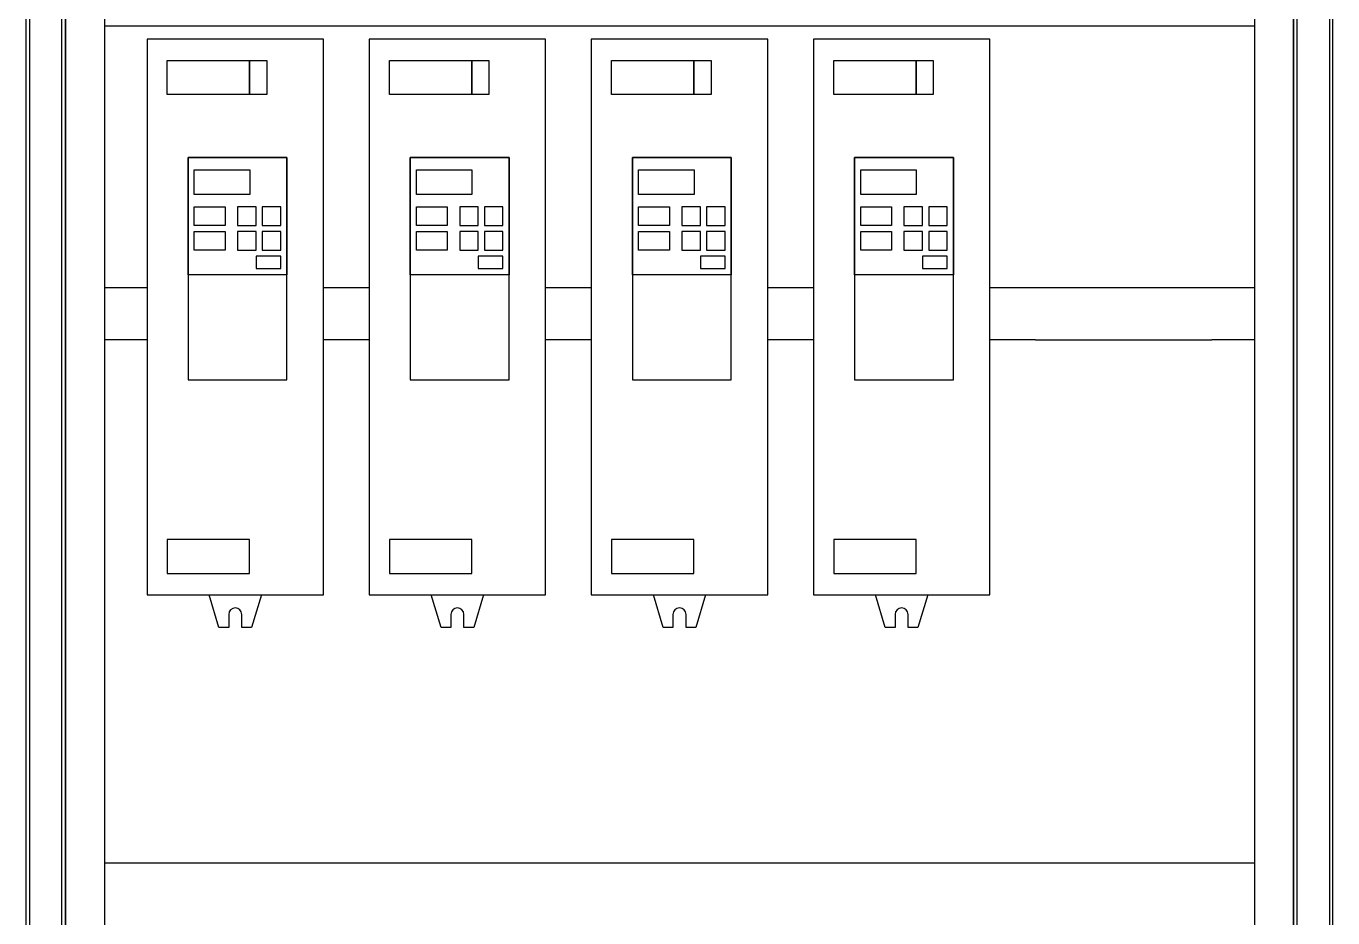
# Model space of a CAD drawing. Header units: millimetres. Extents: x 3151 to 30896, y 1337 to 7086.
# Drawn here: x 24146 to 25146, y 5195 to 5877 of the extents above; entities that cross this region are included whole.
import ezdxf

# ---------------------------------------------------------------- set-up
doc = ezdxf.new("R2010")
doc.units = ezdxf.units.MM

msp = doc.modelspace()

# ---------------------------------------------------------------- linework, layer by layer
at = {"color": 7}
for p, q in [((24146.5, 4336.7), (24146.5, 6536.7)), ((24149.1, 6534), (24149.1, 4339.3)), ((24173.8, 4339.3), (24173.8, 6534)), ((24176.5, 6536.7), (24176.5, 4336.7)), ((25116.5, 6536.7), (25116.5, 4336.7)), ((25119.1, 4339.3), (25119.1, 6534)), ((25143.8, 6534), (25143.8, 4339.3)), ((25146.5, 4336.7), (25146.5, 6536.7)), ((24176.5, 4779.2), (24176.5, 6332.2)), ((24206.5, 6332.2), (24206.5, 4779.2)), ((25086.5, 6332.2), (25086.5, 4779.2)), ((25116.5, 4779.2), (25116.5, 6332.2)), ((25086.5, 5876.7), (24206.5, 5876.7)), ((25116.5, 5676.7), (25116.5, 5876.7)), ((24374, 5866.7), (24239, 5866.7)), ((24239, 5866.7), (24239, 5441.7)), ((24374, 5441.7), (24374, 5866.7)), ((24544, 5866.7), (24409, 5866.7)), ((24409, 5866.7), (24409, 5441.7)), ((24544, 5441.7), (24544, 5866.7)), ((24714, 5866.7), (24579, 5866.7)), ((24579, 5866.7), (24579, 5441.7)), ((24714, 5441.7), (24714, 5866.7)), ((24884, 5866.7), (24749, 5866.7)), ((24749, 5866.7), (24749, 5441.7)), ((24884, 5441.7), (24884, 5866.7)), ((24254.5, 5850.5), (24317.5, 5850.5)), ((24254.5, 5824.3), (24254.5, 5850.5)), ((24317.5, 5850.5), (24330.7, 5850.5)), ((24317.5, 5824.3), (24317.5, 5850.5)), ((24317.5, 5850.5), (24317.5, 5824.3)), ((24330.7, 5850.5), (24330.7, 5824.3)), ((24424.5, 5850.5), (24487.5, 5850.5)), ((24424.5, 5824.3), (24424.5, 5850.5)), ((24487.5, 5850.5), (24500.7, 5850.5)), ((24487.5, 5824.3), (24487.5, 5850.5)), ((24487.5, 5850.5), (24487.5, 5824.3)), ((24500.7, 5850.5), (24500.7, 5824.3)), ((24594.5, 5850.5), (24657.5, 5850.5)), ((24594.5, 5824.3), (24594.5, 5850.5)), ((24657.5, 5850.5), (24670.7, 5850.5)), ((24657.5, 5824.3), (24657.5, 5850.5)), ((24657.5, 5850.5), (24657.5, 5824.3)), ((24670.7, 5850.5), (24670.7, 5824.3)), ((24764.5, 5850.5), (24827.5, 5850.5)), ((24764.5, 5824.3), (24764.5, 5850.5)), ((24827.5, 5850.5), (24840.7, 5850.5)), ((24827.5, 5824.3), (24827.5, 5850.5)), ((24827.5, 5850.5), (24827.5, 5824.3)), ((24840.7, 5850.5), (24840.7, 5824.3)), ((24317.5, 5824.3), (24254.5, 5824.3)), ((24330.7, 5824.3), (24317.5, 5824.3)), ((24487.5, 5824.3), (24424.5, 5824.3)), ((24500.7, 5824.3), (24487.5, 5824.3)), ((24657.5, 5824.3), (24594.5, 5824.3)), ((24670.7, 5824.3), (24657.5, 5824.3)), ((24827.5, 5824.3), (24764.5, 5824.3)), ((24840.7, 5824.3), (24827.5, 5824.3)), ((24346.1, 5776.3), (24270.5, 5776.3)), ((24270.5, 5776.3), (24270.5, 5606.2)), ((24270.5, 5776.3), (24346.1, 5776.3)), ((24270.5, 5686.5), (24270.5, 5776.3)), ((24346.1, 5606.2), (24346.1, 5776.3)), ((24346.1, 5776.3), (24346.1, 5686.5)), ((24516.1, 5776.3), (24440.5, 5776.3)), ((24440.5, 5776.3), (24440.5, 5606.2)), ((24440.5, 5776.3), (24516.1, 5776.3)), ((24440.5, 5686.5), (24440.5, 5776.3)), ((24516.1, 5606.2), (24516.1, 5776.3)), ((24516.1, 5776.3), (24516.1, 5686.5)), ((24686.1, 5776.3), (24610.5, 5776.3)), ((24610.5, 5776.3), (24610.5, 5606.2)), ((24610.5, 5776.3), (24686.1, 5776.3)), ((24610.5, 5686.5), (24610.5, 5776.3)), ((24686.1, 5606.2), (24686.1, 5776.3)), ((24686.1, 5776.3), (24686.1, 5686.5)), ((24856.1, 5776.3), (24780.5, 5776.3)), ((24780.5, 5776.3), (24780.5, 5606.2)), ((24780.5, 5776.3), (24856.1, 5776.3)), ((24780.5, 5686.5), (24780.5, 5776.3)), ((24856.1, 5606.2), (24856.1, 5776.3)), ((24856.1, 5776.3), (24856.1, 5686.5)), ((24275.2, 5766.8), (24317.7, 5766.8)), ((24275.2, 5747.9), (24275.2, 5766.8)), ((24317.7, 5766.8), (24317.7, 5747.9)), ((24445.2, 5766.8), (24487.7, 5766.8)), ((24445.2, 5747.9), (24445.2, 5766.8)), ((24487.7, 5766.8), (24487.7, 5747.9)), ((24615.2, 5766.8), (24657.7, 5766.8)), ((24615.2, 5747.9), (24615.2, 5766.8)), ((24657.7, 5766.8), (24657.7, 5747.9)), ((24785.2, 5766.8), (24827.7, 5766.8)), ((24785.2, 5747.9), (24785.2, 5766.8)), ((24827.7, 5766.8), (24827.7, 5747.9)), ((24317.7, 5747.9), (24275.2, 5747.9)), ((24487.7, 5747.9), (24445.2, 5747.9)), ((24657.7, 5747.9), (24615.2, 5747.9)), ((24827.7, 5747.9), (24785.2, 5747.9)), ((24275.2, 5738.5), (24298.8, 5738.5)), ((24275.2, 5724.3), (24275.2, 5738.5)), ((24298.8, 5738.5), (24298.8, 5724.3)), ((24322.5, 5738.5), (24308.3, 5738.5)), ((24308.3, 5738.5), (24308.3, 5724.3)), ((24322.5, 5724.3), (24322.5, 5738.5)), ((24341.4, 5738.5), (24327.2, 5738.5)), ((24327.2, 5738.5), (24327.2, 5724.3)), ((24341.4, 5724.3), (24341.4, 5738.5)), ((24445.2, 5738.5), (24468.8, 5738.5)), ((24445.2, 5724.3), (24445.2, 5738.5)), ((24468.8, 5738.5), (24468.8, 5724.3)), ((24492.5, 5738.5), (24478.3, 5738.5)), ((24478.3, 5738.5), (24478.3, 5724.3)), ((24492.5, 5724.3), (24492.5, 5738.5)), ((24511.4, 5738.5), (24497.2, 5738.5)), ((24497.2, 5738.5), (24497.2, 5724.3)), ((24511.4, 5724.3), (24511.4, 5738.5)), ((24615.2, 5738.5), (24638.8, 5738.5)), ((24615.2, 5724.3), (24615.2, 5738.5)), ((24638.8, 5738.5), (24638.8, 5724.3)), ((24662.5, 5738.5), (24648.3, 5738.5)), ((24648.3, 5738.5), (24648.3, 5724.3)), ((24662.5, 5724.3), (24662.5, 5738.5)), ((24681.4, 5738.5), (24667.2, 5738.5)), ((24667.2, 5738.5), (24667.2, 5724.3)), ((24681.4, 5724.3), (24681.4, 5738.5)), ((24785.2, 5738.5), (24808.8, 5738.5)), ((24785.2, 5724.3), (24785.2, 5738.5)), ((24808.8, 5738.5), (24808.8, 5724.3)), ((24832.5, 5738.5), (24818.3, 5738.5)), ((24818.3, 5738.5), (24818.3, 5724.3)), ((24832.5, 5724.3), (24832.5, 5738.5)), ((24851.4, 5738.5), (24837.2, 5738.5)), ((24837.2, 5738.5), (24837.2, 5724.3)), ((24851.4, 5724.3), (24851.4, 5738.5)), ((24298.8, 5724.3), (24275.2, 5724.3)), ((24308.3, 5724.3), (24322.5, 5724.3)), ((24327.2, 5724.3), (24341.4, 5724.3)), ((24468.8, 5724.3), (24445.2, 5724.3)), ((24478.3, 5724.3), (24492.5, 5724.3)), ((24497.2, 5724.3), (24511.4, 5724.3)), ((24638.8, 5724.3), (24615.2, 5724.3)), ((24648.3, 5724.3), (24662.5, 5724.3)), ((24667.2, 5724.3), (24681.4, 5724.3)), ((24808.8, 5724.3), (24785.2, 5724.3)), ((24818.3, 5724.3), (24832.5, 5724.3)), ((24837.2, 5724.3), (24851.4, 5724.3)), ((24275.2, 5719.6), (24298.8, 5719.6)), ((24275.2, 5705.4), (24275.2, 5719.6)), ((24298.8, 5719.6), (24298.8, 5705.4)), ((24322.5, 5719.6), (24308.3, 5719.6)), ((24308.3, 5719.6), (24308.3, 5705.4)), ((24322.5, 5705.4), (24322.5, 5719.6)), ((24341.4, 5719.6), (24327.2, 5719.6)), ((24327.2, 5719.6), (24327.2, 5705.4)), ((24341.4, 5705.4), (24341.4, 5719.6)), ((24445.2, 5719.6), (24468.8, 5719.6)), ((24445.2, 5705.4), (24445.2, 5719.6)), ((24468.8, 5719.6), (24468.8, 5705.4)), ((24492.5, 5719.6), (24478.3, 5719.6)), ((24478.3, 5719.6), (24478.3, 5705.4)), ((24492.5, 5705.4), (24492.5, 5719.6)), ((24511.4, 5719.6), (24497.2, 5719.6)), ((24497.2, 5719.6), (24497.2, 5705.4)), ((24511.4, 5705.4), (24511.4, 5719.6)), ((24615.2, 5719.6), (24638.8, 5719.6)), ((24615.2, 5705.4), (24615.2, 5719.6)), ((24638.8, 5719.6), (24638.8, 5705.4)), ((24662.5, 5719.6), (24648.3, 5719.6)), ((24648.3, 5719.6), (24648.3, 5705.4)), ((24662.5, 5705.4), (24662.5, 5719.6)), ((24681.4, 5719.6), (24667.2, 5719.6)), ((24667.2, 5719.6), (24667.2, 5705.4)), ((24681.4, 5705.4), (24681.4, 5719.6)), ((24785.2, 5719.6), (24808.8, 5719.6)), ((24785.2, 5705.4), (24785.2, 5719.6)), ((24808.8, 5719.6), (24808.8, 5705.4)), ((24832.5, 5719.6), (24818.3, 5719.6)), ((24818.3, 5719.6), (24818.3, 5705.4)), ((24832.5, 5705.4), (24832.5, 5719.6)), ((24851.4, 5719.6), (24837.2, 5719.6)), ((24837.2, 5719.6), (24837.2, 5705.4)), ((24851.4, 5705.4), (24851.4, 5719.6)), ((24298.8, 5705.4), (24275.2, 5705.4)), ((24308.3, 5705.4), (24322.5, 5705.4)), ((24341.4, 5700.7), (24322.5, 5700.7)), ((24322.5, 5700.7), (24322.5, 5691.2)), ((24327.2, 5705.4), (24341.4, 5705.4)), ((24341.4, 5691.2), (24341.4, 5700.7)), ((24468.8, 5705.4), (24445.2, 5705.4)), ((24478.3, 5705.4), (24492.5, 5705.4)), ((24511.4, 5700.7), (24492.5, 5700.7)), ((24492.5, 5700.7), (24492.5, 5691.2)), ((24497.2, 5705.4), (24511.4, 5705.4)), ((24511.4, 5691.2), (24511.4, 5700.7)), ((24638.8, 5705.4), (24615.2, 5705.4)), ((24648.3, 5705.4), (24662.5, 5705.4)), ((24681.4, 5700.7), (24662.5, 5700.7)), ((24662.5, 5700.7), (24662.5, 5691.2)), ((24667.2, 5705.4), (24681.4, 5705.4)), ((24681.4, 5691.2), (24681.4, 5700.7)), ((24808.8, 5705.4), (24785.2, 5705.4)), ((24818.3, 5705.4), (24832.5, 5705.4)), ((24851.4, 5700.7), (24832.5, 5700.7)), ((24832.5, 5700.7), (24832.5, 5691.2)), ((24837.2, 5705.4), (24851.4, 5705.4)), ((24851.4, 5691.2), (24851.4, 5700.7)), ((24322.5, 5691.2), (24341.4, 5691.2)), ((24492.5, 5691.2), (24511.4, 5691.2)), ((24662.5, 5691.2), (24681.4, 5691.2)), ((24832.5, 5691.2), (24851.4, 5691.2)), ((24346.1, 5686.5), (24270.5, 5686.5)), ((24516.1, 5686.5), (24440.5, 5686.5)), ((24686.1, 5686.5), (24610.5, 5686.5)), ((24856.1, 5686.5), (24780.5, 5686.5)), ((24206.5, 5676.7), (24239, 5676.7)), ((24374, 5676.7), (24409, 5676.7)), ((24544, 5676.7), (24579, 5676.7)), ((24714, 5676.7), (24749, 5676.7)), ((24884, 5676.7), (24919, 5676.7)), ((24919, 5676.7), (25054, 5676.7)), ((25054, 5676.7), (25086.5, 5676.7)), ((25116.5, 5256.7), (25116.5, 5656.7)), ((24239, 5636.7), (24206.5, 5636.7)), ((24409, 5636.7), (24374, 5636.7)), ((24579, 5636.7), (24544, 5636.7)), ((24749, 5636.7), (24714, 5636.7)), ((24919, 5636.7), (24884, 5636.7)), ((24919, 5636.7), (25054, 5636.7)), ((25086.5, 5636.7), (25054, 5636.7)), ((24270.5, 5606.2), (24346.1, 5606.2)), ((24440.5, 5606.2), (24516.1, 5606.2)), ((24610.5, 5606.2), (24686.1, 5606.2)), ((24780.5, 5606.2), (24856.1, 5606.2)), ((24317.5, 5484.1), (24254.5, 5484.1)), ((24254.5, 5484.1), (24254.5, 5457.9)), ((24317.5, 5457.9), (24317.5, 5484.1)), ((24487.5, 5484.1), (24424.5, 5484.1)), ((24424.5, 5484.1), (24424.5, 5457.9)), ((24487.5, 5457.9), (24487.5, 5484.1)), ((24657.5, 5484.1), (24594.5, 5484.1)), ((24594.5, 5484.1), (24594.5, 5457.9)), ((24657.5, 5457.9), (24657.5, 5484.1)), ((24827.5, 5484.1), (24764.5, 5484.1)), ((24764.5, 5484.1), (24764.5, 5457.9)), ((24827.5, 5457.9), (24827.5, 5484.1)), ((24254.5, 5457.9), (24317.5, 5457.9)), ((24424.5, 5457.9), (24487.5, 5457.9)), ((24594.5, 5457.9), (24657.5, 5457.9)), ((24764.5, 5457.9), (24827.5, 5457.9)), ((24239, 5441.7), (24374, 5441.7)), ((24286.5, 5441.7), (24326.5, 5441.7)), ((24294, 5416.7), (24286.5, 5441.7)), ((24326.5, 5441.7), (24319, 5416.7)), ((24409, 5441.7), (24544, 5441.7)), ((24456.5, 5441.7), (24496.5, 5441.7)), ((24464, 5416.7), (24456.5, 5441.7)), ((24496.5, 5441.7), (24489, 5416.7)), ((24579, 5441.7), (24714, 5441.7)), ((24626.5, 5441.7), (24666.5, 5441.7)), ((24634, 5416.7), (24626.5, 5441.7)), ((24666.5, 5441.7), (24659, 5416.7)), ((24749, 5441.7), (24884, 5441.7)), ((24796.5, 5441.7), (24836.5, 5441.7)), ((24804, 5416.7), (24796.5, 5441.7)), ((24836.5, 5441.7), (24829, 5416.7)), ((24301.5, 5426.7), (24301.5, 5416.7)), ((24311.5, 5416.7), (24311.5, 5426.7)), ((24471.5, 5426.7), (24471.5, 5416.7)), ((24481.5, 5416.7), (24481.5, 5426.7)), ((24641.5, 5426.7), (24641.5, 5416.7)), ((24651.5, 5416.7), (24651.5, 5426.7)), ((24811.5, 5426.7), (24811.5, 5416.7)), ((24821.5, 5416.7), (24821.5, 5426.7)), ((24301.5, 5416.7), (24294, 5416.7)), ((24319, 5416.7), (24311.5, 5416.7)), ((24471.5, 5416.7), (24464, 5416.7)), ((24489, 5416.7), (24481.5, 5416.7)), ((24641.5, 5416.7), (24634, 5416.7)), ((24659, 5416.7), (24651.5, 5416.7)), ((24811.5, 5416.7), (24804, 5416.7)), ((24829, 5416.7), (24821.5, 5416.7)), ((24206.5, 5236.7), (25086.5, 5236.7))]:
    msp.add_line(p, q, dxfattribs=at)
for centre in [(24306.5, 5426.7), (24476.5, 5426.7), (24646.5, 5426.7), (24816.5, 5426.7)]:
    msp.add_arc(centre, 5, 0, 180, dxfattribs=at)

doc.saveas('drawing.dxf')
